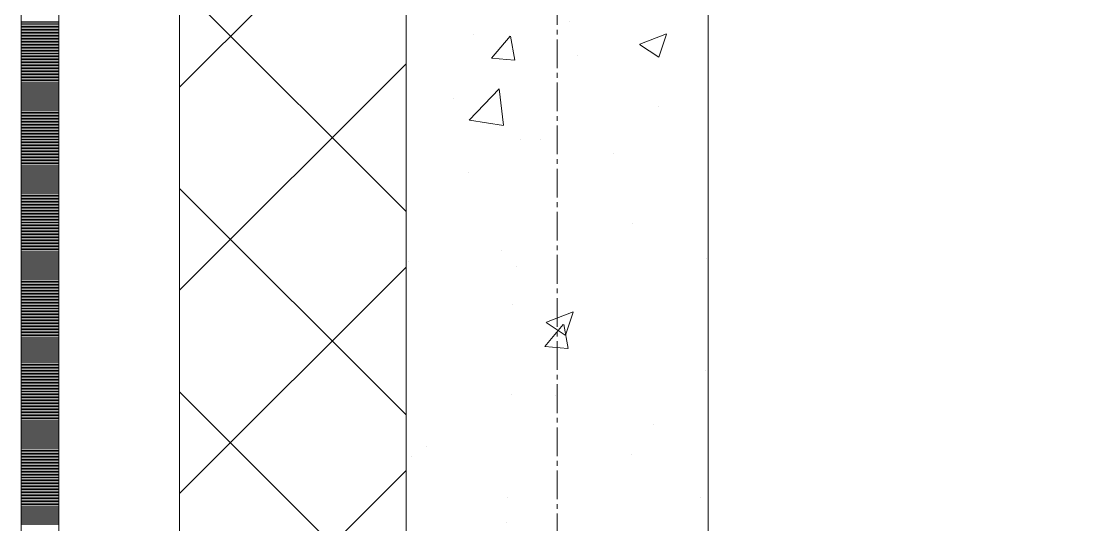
# Model space of a CAD drawing. Header units: millimetres. Extents: x 470010 to 1231400, y -134005 to 421770.
# Drawn here: x 672519 to 673215, y -8029 to -7695 of the extents above; entities that cross this region are included whole.
import ezdxf
from ezdxf.enums import TextEntityAlignment as Align

# ---------------------------------------------------------------- set-up
doc = ezdxf.new("R2010")
doc.units = ezdxf.units.MM
doc.linetypes.add('CENTER2', pattern=[28.575, 19.05, -3.175, 3.175, -3.175])
doc.linetypes.add('DASHED', pattern=[19.05, 12.7, -6.35])
doc.layers.get('Defpoints').update_dxf_attribs({"color": 140})
doc.layers.add('АР_Делит', color=120, linetype='Continuous', lineweight=0, plot=False)
for name, color, linetype, lineweight in [('АР_Стены ПЕНОблок', 52, 'Continuous', 20), ('АР_Тонкая', 254, 'Continuous', 5), ('АР_Утеплитель', 31, 'Continuous', 0), ('АР_Штриховка', 8, 'Continuous', 0)]:
    doc.layers.add(name, color=color, linetype=linetype, lineweight=lineweight)
doc.layers.add('РД_Оси_100', color=7, linetype='Continuous', lineweight=0, true_color=0x525252)
doc.styles.add('style1', font='ARIALN.TTF')

# ---------------------------------------------------------------- blocks, each defined once
blk = doc.blocks.new('СОШ_2200_АР_ОСИ_М100_28.05.24')
at = {"layer": 'АР_Делит', "color": 251, "linetype": 'DASHED', "true_color": 0x636466}
blk.add_lwpolyline([(-355, 13145), (-355, 100855), (37145, 100855), (37145, 129155), (72745, 129155), (72745, 135155), (114955, 135155), (114955, -355)], dxfattribs=at)
at = {"layer": 'РД_Оси_100', "color": 251, "linetype": 'CENTER2', "true_color": 0x636466}
blk.add_line((0, -6155), (0, 139938.679), dxfattribs=at)
blk = doc.blocks.new('A$C9108343f')
at = {"layer": 'АР_Стены ПЕНОблок', "color": 18, "linetype": 'Continuous', "lineweight": 20, "true_color": 0x000000}
for p, q in [((7054.96, 97555), (7054.96, 21355)), ((7254.96, 21355), (7254.96, 97555))]:
    blk.add_line(p, q, dxfattribs=at)
at = {"layer": 'АР_Тонкая', "color": 18, "linetype": 'Continuous', "lineweight": 5, "true_color": 0x000000}
for p, q in [((6799.96, 97555), (6799.96, 21355)), ((6824.96, 97555), (6824.96, 21355)), ((6824.96, 21355), (6824.96, 97555)), ((6904.96, 21355), (6904.96, 97555))]:
    blk.add_line(p, q, dxfattribs=at)
at = {"layer": 'АР_Утеплитель', "color": 18, "linetype": 'Continuous', "lineweight": 0, "true_color": 0x000000}
for p, q in [((6904.96, 97555), (6904.96, 21355)), ((7054.96, 21355), (7054.96, 97555))]:
    blk.add_line(p, q, dxfattribs=at)
at = {"layer": 'АР_Штриховка', "color": 18, "linetype": 'Continuous', "lineweight": 0, "true_color": 0x000000}
for p, q in [((6904.96, 92627.53), (7054.96, 92777.53)), ((7054.96, 92544.96), (6904.96, 92694.96)), ((6799.96, 92670.75), (6824.96, 92670.75)), ((6799.96, 92669.75), (6824.96, 92669.75)), ((6799.96, 92668.75), (6824.96, 92668.75)), ((6799.96, 92667.75), (6824.96, 92667.75)), ((7162.8, 92670.8), (7162.8, 92670.8)), ((6799.96, 92666.75), (6824.96, 92666.75)), ((6799.96, 92665.75), (6824.96, 92665.75)), ((6799.96, 92664.75), (6824.96, 92664.75)), ((6799.96, 92663.75), (6824.96, 92663.75)), ((6799.96, 92662.75), (6824.96, 92662.75)), ((6799.96, 92661.75), (6824.96, 92661.75)), ((6799.96, 92660.75), (6824.96, 92660.75)), ((7099.22, 92662.43), (7099.22, 92662.43)), ((7111.45, 92646.65), (7123.7, 92661.24)), ((7126.93, 92645.37), (7123.99, 92661.29)), ((7209.55, 92655.92), (7227.33, 92662.75)), ((7222.12, 92647.23), (7227.27, 92662.58)), ((6799.96, 92659.75), (6824.96, 92659.75)), ((6799.96, 92658.75), (6824.96, 92658.75)), ((6799.96, 92657.75), (6824.96, 92657.75)), ((6799.96, 92656.75), (6824.96, 92656.75)), ((6799.96, 92655.75), (6824.96, 92655.75)), ((6799.96, 92654.75), (6824.96, 92654.75)), ((6799.96, 92653.75), (6824.96, 92653.75)), ((7209.47, 92655.76), (7222.11, 92647.23)), ((6799.96, 92652.75), (6824.96, 92652.75)), ((6799.96, 92651.75), (6824.96, 92651.75)), ((6799.96, 92650.75), (6824.96, 92650.75)), ((6799.96, 92649.75), (6824.96, 92649.75)), ((6799.96, 92648.75), (6824.96, 92648.75)), ((6799.96, 92647.75), (6824.96, 92647.75)), ((6799.96, 92646.75), (6824.96, 92646.75)), ((7111.45, 92646.64), (7126.63, 92645.31)), ((7168.43, 92648.44), (7168.43, 92648.44)), ((6799.96, 92645.75), (6824.96, 92645.75)), ((6799.96, 92644.75), (6824.96, 92644.75)), ((6799.96, 92643.75), (6824.96, 92643.75)), ((6799.96, 92642.75), (6824.96, 92642.75)), ((6799.96, 92641.75), (6824.96, 92641.75)), ((6799.96, 92640.75), (6824.96, 92640.75)), ((6799.96, 92639.75), (6824.96, 92639.75)), ((6904.96, 92492.82), (7054.96, 92642.82)), ((6799.96, 92638.75), (6824.96, 92638.75)), ((6799.96, 92637.75), (6824.96, 92637.75)), ((6799.96, 92636.75), (6824.96, 92636.75)), ((6799.96, 92635.75), (6824.96, 92635.75)), ((6799.96, 92634.75), (6824.96, 92634.75)), ((6799.96, 92633.75), (6824.96, 92633.75)), ((6799.96, 92632.75), (6824.96, 92632.75)), ((6799.96, 92631.75), (6824.96, 92631.75)), ((6799.96, 92630.75), (6824.96, 92630.75)), ((6799.96, 92629.75), (6824.96, 92629.75)), ((6799.96, 92628.75), (6824.96, 92628.75)), ((6799.96, 92627.75), (6824.96, 92627.75)), ((6799.96, 92626.75), (6824.96, 92626.75)), ((6799.96, 92625.75), (6824.96, 92625.75)), ((7096.7, 92605.66), (7116.49, 92626.28)), ((7119.38, 92602.16), (7116.57, 92626.29)), ((6799.96, 92624.75), (6824.96, 92624.75)), ((6799.96, 92623.75), (6824.96, 92623.75)), ((6799.96, 92622.75), (6824.96, 92622.75)), ((6799.96, 92621.75), (6824.96, 92621.75)), ((6799.96, 92620.75), (6824.96, 92620.75)), ((6799.96, 92619.75), (6824.96, 92619.75)), ((6799.96, 92618.75), (6824.96, 92618.75)), ((7086.4, 92620.05), (7086.4, 92620.05)), ((6799.96, 92617.75), (6824.96, 92617.75)), ((6799.96, 92616.75), (6824.96, 92616.75)), ((6799.96, 92615.75), (6824.96, 92615.75)), ((6799.96, 92614.75), (6824.96, 92614.75)), ((6799.96, 92613.75), (6824.96, 92613.75)), ((6799.96, 92612.75), (6824.96, 92612.75)), ((6799.96, 92611.75), (6824.96, 92611.75)), ((7221.99, 92614.32), (7221.99, 92614.32)), ((6799.96, 92610.75), (6824.96, 92610.75)), ((6799.96, 92609.75), (6824.96, 92609.75)), ((6799.96, 92608.75), (6824.96, 92608.75)), ((6799.96, 92607.75), (6824.96, 92607.75)), ((6799.96, 92606.75), (6824.96, 92606.75)), ((6799.96, 92605.75), (6824.96, 92605.75)), ((6799.96, 92604.75), (6824.96, 92604.75)), ((7096.76, 92605.53), (7119.35, 92602.02)), ((6799.96, 92603.75), (6824.96, 92603.75)), ((6799.96, 92602.75), (6824.96, 92602.75)), ((6799.96, 92601.75), (6824.96, 92601.75)), ((6799.96, 92600.75), (6824.96, 92600.75)), ((6799.96, 92599.75), (6824.96, 92599.75)), ((6799.96, 92598.75), (6824.96, 92598.75)), ((6799.96, 92597.75), (6824.96, 92597.75)), ((6799.96, 92596.75), (6824.96, 92596.75)), ((6799.96, 92595.75), (6824.96, 92595.75)), ((6799.96, 92594.75), (6824.96, 92594.75)), ((6799.96, 92593.75), (6824.96, 92593.75)), ((6799.96, 92592.75), (6824.96, 92592.75)), ((6799.96, 92591.75), (6824.96, 92591.75)), ((6799.96, 92590.75), (6824.96, 92590.75)), ((7130.86, 92592.81), (7130.86, 92592.81)), ((7143.85, 92592.87), (7143.85, 92592.87)), ((6799.96, 92589.75), (6824.96, 92589.75)), ((6799.96, 92588.75), (6824.96, 92588.75)), ((6799.96, 92587.75), (6824.96, 92587.75)), ((6799.96, 92586.75), (6824.96, 92586.75)), ((6799.96, 92585.75), (6824.96, 92585.75)), ((6799.96, 92584.75), (6824.96, 92584.75)), ((6799.96, 92583.75), (6824.96, 92583.75)), ((6799.96, 92582.75), (6824.96, 92582.75)), ((6799.96, 92581.75), (6824.96, 92581.75)), ((6799.96, 92580.75), (6824.96, 92580.75)), ((6799.96, 92579.75), (6824.96, 92579.75)), ((6799.96, 92578.75), (6824.96, 92578.75)), ((6799.96, 92577.75), (6824.96, 92577.75)), ((6799.96, 92576.75), (6824.96, 92576.75)), ((7192.18, 92583.29), (7192.18, 92583.29)), ((6799.96, 92575.75), (6824.96, 92575.75)), ((6799.96, 92574.75), (6824.96, 92574.75)), ((6799.96, 92573.75), (6824.96, 92573.75)), ((6799.96, 92572.75), (6824.96, 92572.75)), ((6799.96, 92571.75), (6824.96, 92571.75)), ((6799.96, 92570.75), (6824.96, 92570.75)), ((6799.96, 92569.75), (6824.96, 92569.75)), ((7095.98, 92570.62), (7095.98, 92570.62)), ((6799.96, 92568.75), (6824.96, 92568.75)), ((6799.96, 92567.75), (6824.96, 92567.75)), ((6799.96, 92566.75), (6824.96, 92566.75)), ((6799.96, 92565.75), (6824.96, 92565.75)), ((6799.96, 92564.75), (6824.96, 92564.75)), ((6799.96, 92563.75), (6824.96, 92563.75)), ((6799.96, 92562.75), (6824.96, 92562.75)), ((6799.96, 92561.75), (6824.96, 92561.75)), ((6799.96, 92560.75), (6824.96, 92560.75)), ((6799.96, 92559.75), (6824.96, 92559.75)), ((6799.96, 92558.75), (6824.96, 92558.75)), ((6799.96, 92557.75), (6824.96, 92557.75)), ((6799.96, 92556.75), (6824.96, 92556.75)), ((6799.96, 92555.75), (6824.96, 92555.75)), ((7054.96, 92410.25), (6904.96, 92560.25)), ((6799.96, 92554.75), (6824.96, 92554.75)), ((6799.96, 92553.75), (6824.96, 92553.75)), ((6799.96, 92552.75), (6824.96, 92552.75)), ((6799.96, 92551.75), (6824.96, 92551.75)), ((6799.96, 92550.75), (6824.96, 92550.75)), ((6799.96, 92549.75), (6824.96, 92549.75)), ((6799.96, 92548.75), (6824.96, 92548.75)), ((6799.96, 92547.75), (6824.96, 92547.75)), ((6799.96, 92546.75), (6824.96, 92546.75)), ((6799.96, 92545.75), (6824.96, 92545.75)), ((6799.96, 92544.75), (6824.96, 92544.75)), ((6799.96, 92543.75), (6824.96, 92543.75)), ((6799.96, 92542.75), (6824.96, 92542.75)), ((6799.96, 92541.75), (6824.96, 92541.75)), ((6799.96, 92540.75), (6824.96, 92540.75)), ((6799.96, 92539.75), (6824.96, 92539.75)), ((6799.96, 92538.75), (6824.96, 92538.75)), ((6799.96, 92537.75), (6824.96, 92537.75)), ((6799.96, 92536.75), (6824.96, 92536.75)), ((6799.96, 92535.75), (6824.96, 92535.75)), ((7204.71, 92537.1), (7204.71, 92537.1)), ((6799.96, 92534.75), (6824.96, 92534.75)), ((6799.96, 92533.75), (6824.96, 92533.75)), ((6799.96, 92532.75), (6824.96, 92532.75)), ((6799.96, 92531.75), (6824.96, 92531.75)), ((6799.96, 92530.75), (6824.96, 92530.75)), ((6799.96, 92529.75), (6824.96, 92529.75)), ((6799.96, 92528.75), (6824.96, 92528.75)), ((6799.96, 92527.75), (6824.96, 92527.75)), ((6799.96, 92526.75), (6824.96, 92526.75)), ((6799.96, 92525.75), (6824.96, 92525.75)), ((6799.96, 92524.75), (6824.96, 92524.75)), ((6799.96, 92523.75), (6824.96, 92523.75)), ((6799.96, 92522.75), (6824.96, 92522.75)), ((6799.96, 92521.75), (6824.96, 92521.75)), ((6799.96, 92520.75), (6824.96, 92520.75)), ((6799.96, 92519.75), (6824.96, 92519.75)), ((6799.96, 92518.75), (6824.96, 92518.75)), ((6799.96, 92517.75), (6824.96, 92517.75)), ((6799.96, 92516.75), (6824.96, 92516.75)), ((6799.96, 92515.75), (6824.96, 92515.75)), ((6799.96, 92514.75), (6824.96, 92514.75)), ((7117.9, 92519.33), (7117.9, 92519.33)), ((6799.96, 92513.75), (6824.96, 92513.75)), ((6799.96, 92512.75), (6824.96, 92512.75)), ((6799.96, 92511.75), (6824.96, 92511.75)), ((6799.96, 92510.75), (6824.96, 92510.75)), ((6799.96, 92509.75), (6824.96, 92509.75)), ((6799.96, 92508.75), (6824.96, 92508.75)), ((6799.96, 92507.75), (6824.96, 92507.75)), ((6904.96, 92358.12), (7054.96, 92508.12)), ((7056.58, 92511.67), (7056.58, 92511.67)), ((7127.77, 92508.26), (7127.77, 92508.26)), ((7253.49, 92513.6), (7253.49, 92513.6)), ((6799.96, 92506.75), (6824.96, 92506.75)), ((6799.96, 92505.75), (6824.96, 92505.75)), ((6799.96, 92504.75), (6824.96, 92504.75)), ((6799.96, 92503.75), (6824.96, 92503.75)), ((6799.96, 92502.75), (6824.96, 92502.75)), ((6799.96, 92501.75), (6824.96, 92501.75)), ((6799.96, 92500.75), (6824.96, 92500.75)), ((6799.96, 92499.75), (6824.96, 92499.75)), ((6799.96, 92498.75), (6824.96, 92498.75)), ((6799.96, 92497.75), (6824.96, 92497.75)), ((6799.96, 92496.75), (6824.96, 92496.75)), ((6799.96, 92495.75), (6824.96, 92495.75)), ((6799.96, 92494.75), (6824.96, 92494.75)), ((6799.96, 92493.75), (6824.96, 92493.75)), ((6799.96, 92492.75), (6824.96, 92492.75)), ((6799.96, 92491.75), (6824.96, 92491.75)), ((6799.96, 92490.75), (6824.96, 92490.75)), ((6799.96, 92489.75), (6824.96, 92489.75)), ((6799.96, 92488.75), (6824.96, 92488.75)), ((6799.96, 92487.75), (6824.96, 92487.75)), ((6799.96, 92486.75), (6824.96, 92486.75)), ((6799.96, 92485.75), (6824.96, 92485.75)), ((6799.96, 92484.75), (6824.96, 92484.75)), ((6799.96, 92483.75), (6824.96, 92483.75)), ((6799.96, 92482.75), (6824.96, 92482.75)), ((6799.96, 92481.75), (6824.96, 92481.75)), ((6799.96, 92480.75), (6824.96, 92480.75)), ((6799.96, 92479.75), (6824.96, 92479.75)), ((7125.36, 92483.11), (7125.36, 92483.11)), ((6799.96, 92478.75), (6824.96, 92478.75)), ((6799.96, 92477.75), (6824.96, 92477.75)), ((6799.96, 92476.75), (6824.96, 92476.75)), ((6799.96, 92475.75), (6824.96, 92475.75)), ((6799.96, 92474.75), (6824.96, 92474.75)), ((6799.96, 92473.75), (6824.96, 92473.75)), ((6799.96, 92472.75), (6824.96, 92472.75)), ((7147.75, 92471.73), (7165.53, 92478.56)), ((7160.32, 92463.04), (7165.47, 92478.39)), ((6799.96, 92471.75), (6824.96, 92471.75)), ((6799.96, 92470.75), (6824.96, 92470.75)), ((6799.96, 92469.75), (6824.96, 92469.75)), ((6799.96, 92468.75), (6824.96, 92468.75)), ((6799.96, 92467.75), (6824.96, 92467.75)), ((6799.96, 92466.75), (6824.96, 92466.75)), ((6799.96, 92465.75), (6824.96, 92465.75)), ((7146.7, 92455.59), (7158.94, 92470.18)), ((7147.67, 92471.57), (7160.31, 92463.05)), ((7162.17, 92454.31), (7159.24, 92470.23)), ((6799.96, 92464.75), (6824.96, 92464.75)), ((6799.96, 92463.75), (6824.96, 92463.75)), ((6799.96, 92462.75), (6824.96, 92462.75)), ((6799.96, 92461.75), (6824.96, 92461.75)), ((6799.96, 92460.75), (6824.96, 92460.75)), ((6799.96, 92459.75), (6824.96, 92459.75)), ((6799.96, 92458.75), (6824.96, 92458.75)), ((6799.96, 92457.75), (6824.96, 92457.75)), ((6799.96, 92456.75), (6824.96, 92456.75)), ((6799.96, 92455.75), (6824.96, 92455.75)), ((6799.96, 92454.75), (6824.96, 92454.75)), ((6799.96, 92453.75), (6824.96, 92453.75)), ((6799.96, 92452.75), (6824.96, 92452.75)), ((6799.96, 92451.75), (6824.96, 92451.75)), ((7146.69, 92455.59), (7161.88, 92454.26)), ((6799.96, 92450.75), (6824.96, 92450.75)), ((6799.96, 92449.75), (6824.96, 92449.75)), ((6799.96, 92448.75), (6824.96, 92448.75)), ((6799.96, 92447.75), (6824.96, 92447.75)), ((6799.96, 92446.75), (6824.96, 92446.75)), ((6799.96, 92445.75), (6824.96, 92445.75)), ((6799.96, 92444.75), (6824.96, 92444.75)), ((6799.96, 92443.75), (6824.96, 92443.75)), ((6799.96, 92442.75), (6824.96, 92442.75)), ((6799.96, 92441.75), (6824.96, 92441.75)), ((6799.96, 92440.75), (6824.96, 92440.75)), ((6799.96, 92439.75), (6824.96, 92439.75)), ((6799.96, 92438.75), (6824.96, 92438.75)), ((6799.96, 92437.75), (6824.96, 92437.75)), ((7252.98, 92439.97), (7252.98, 92439.97)), ((6799.96, 92436.75), (6824.96, 92436.75)), ((6799.96, 92435.75), (6824.96, 92435.75)), ((6799.96, 92434.75), (6824.96, 92434.75)), ((6799.96, 92433.75), (6824.96, 92433.75)), ((6799.96, 92432.75), (6824.96, 92432.75)), ((6799.96, 92431.75), (6824.96, 92431.75)), ((6799.96, 92430.75), (6824.96, 92430.75)), ((6799.96, 92429.75), (6824.96, 92429.75)), ((6799.96, 92428.75), (6824.96, 92428.75)), ((6799.96, 92427.75), (6824.96, 92427.75)), ((6799.96, 92426.75), (6824.96, 92426.75)), ((6799.96, 92425.75), (6824.96, 92425.75)), ((6799.96, 92424.75), (6824.96, 92424.75)), ((6799.96, 92423.75), (6824.96, 92423.75)), ((7054.96, 92275.55), (6904.96, 92425.55)), ((7124.68, 92423.7), (7124.68, 92423.7)), ((6799.96, 92422.75), (6824.96, 92422.75)), ((6799.96, 92421.75), (6824.96, 92421.75)), ((6799.96, 92420.75), (6824.96, 92420.75)), ((6799.96, 92419.75), (6824.96, 92419.75)), ((6799.96, 92418.75), (6824.96, 92418.75)), ((6799.96, 92417.75), (6824.96, 92417.75)), ((6799.96, 92416.75), (6824.96, 92416.75)), ((7153.59, 92422.78), (7153.59, 92422.78)), ((6799.96, 92415.75), (6824.96, 92415.75)), ((6799.96, 92414.75), (6824.96, 92414.75)), ((6799.96, 92413.75), (6824.96, 92413.75)), ((6799.96, 92412.75), (6824.96, 92412.75)), ((6799.96, 92411.75), (6824.96, 92411.75)), ((6799.96, 92410.75), (6824.96, 92410.75)), ((6799.96, 92409.75), (6824.96, 92409.75)), ((6799.96, 92408.75), (6824.96, 92408.75)), ((6799.96, 92407.75), (6824.96, 92407.75)), ((6799.96, 92406.75), (6824.96, 92406.75)), ((6799.96, 92405.75), (6824.96, 92405.75)), ((6799.96, 92404.75), (6824.96, 92404.75)), ((6799.96, 92403.75), (6824.96, 92403.75)), ((6799.96, 92402.75), (6824.96, 92402.75)), ((7218.96, 92404.04), (7218.96, 92404.04)), ((6799.96, 92401.75), (6824.96, 92401.75)), ((6799.96, 92400.75), (6824.96, 92400.75)), ((6799.96, 92399.75), (6824.96, 92399.75)), ((6799.96, 92398.75), (6824.96, 92398.75)), ((6799.96, 92397.75), (6824.96, 92397.75)), ((6799.96, 92396.75), (6824.96, 92396.75)), ((6799.96, 92395.75), (6824.96, 92395.75)), ((6799.96, 92394.75), (6824.96, 92394.75)), ((6799.96, 92393.75), (6824.96, 92393.75)), ((6799.96, 92392.75), (6824.96, 92392.75)), ((6799.96, 92391.75), (6824.96, 92391.75)), ((6799.96, 92390.75), (6824.96, 92390.75)), ((6799.96, 92389.75), (6824.96, 92389.75)), ((6799.96, 92388.75), (6824.96, 92388.75)), ((7068.44, 92389.53), (7068.44, 92389.53)), ((6799.96, 92387.75), (6824.96, 92387.75)), ((6799.96, 92386.75), (6824.96, 92386.75)), ((6799.96, 92385.75), (6824.96, 92385.75)), ((6799.96, 92384.75), (6824.96, 92384.75)), ((6799.96, 92383.75), (6824.96, 92383.75)), ((6799.96, 92382.75), (6824.96, 92382.75)), ((6799.96, 92381.75), (6824.96, 92381.75)), ((7058.54, 92382.93), (7058.54, 92382.93)), ((7204.03, 92383.8), (7204.03, 92383.8)), ((6799.96, 92380.75), (6824.96, 92380.75)), ((6799.96, 92379.75), (6824.96, 92379.75)), ((6799.96, 92378.75), (6824.96, 92378.75)), ((6799.96, 92377.75), (6824.96, 92377.75)), ((6799.96, 92376.75), (6824.96, 92376.75)), ((6799.96, 92375.75), (6824.96, 92375.75)), ((6799.96, 92374.75), (6824.96, 92374.75)), ((6799.96, 92373.75), (6824.96, 92373.75)), ((6799.96, 92372.75), (6824.96, 92372.75)), ((6799.96, 92371.75), (6824.96, 92371.75)), ((6799.96, 92370.75), (6824.96, 92370.75)), ((6799.96, 92369.75), (6824.96, 92369.75)), ((6799.96, 92368.75), (6824.96, 92368.75)), ((6799.96, 92367.75), (6824.96, 92367.75)), ((6904.96, 92223.41), (7054.96, 92373.41)), ((6799.96, 92366.75), (6824.96, 92366.75)), ((6799.96, 92365.75), (6824.96, 92365.75)), ((6799.96, 92364.75), (6824.96, 92364.75)), ((6799.96, 92363.75), (6824.96, 92363.75)), ((6799.96, 92362.75), (6824.96, 92362.75)), ((6799.96, 92361.75), (6824.96, 92361.75)), ((6799.96, 92360.75), (6824.96, 92360.75)), ((6799.96, 92359.75), (6824.96, 92359.75)), ((6799.96, 92358.75), (6824.96, 92358.75)), ((6799.96, 92357.75), (6824.96, 92357.75)), ((6799.96, 92356.75), (6824.96, 92356.75)), ((6799.96, 92355.75), (6824.96, 92355.75)), ((6799.96, 92354.75), (6824.96, 92354.75)), ((6799.96, 92353.75), (6824.96, 92353.75)), ((7121.99, 92355.41), (7121.99, 92355.41)), ((7249.89, 92355.41), (7249.89, 92355.41)), ((6799.96, 92352.75), (6824.96, 92352.75)), ((6799.96, 92351.75), (6824.96, 92351.75)), ((6799.96, 92350.75), (6824.96, 92350.75)), ((6799.96, 92349.75), (6824.96, 92349.75)), ((6799.96, 92348.75), (6824.96, 92348.75)), ((6799.96, 92347.75), (6824.96, 92347.75)), ((6799.96, 92346.75), (6824.96, 92346.75)), ((6799.96, 92345.75), (6824.96, 92345.75)), ((6799.96, 92344.75), (6824.96, 92344.75)), ((6799.96, 92343.75), (6824.96, 92343.75)), ((6799.96, 92342.75), (6824.96, 92342.75)), ((6799.96, 92341.75), (6824.96, 92341.75)), ((6799.96, 92340.75), (6824.96, 92340.75)), ((6799.96, 92339.75), (6824.96, 92339.75)), ((6799.96, 92338.75), (6824.96, 92338.75)), ((6799.96, 92337.75), (6824.96, 92337.75)), ((7121.59, 92339.15), (7121.59, 92339.15))]:
    blk.add_line(p, q, dxfattribs=at)
at = {"layer": 'РД_Оси_100'}
blk.add_blockref('СОШ_2200_АР_ОСИ_М100_28.05.24', (7154.96, 6755), dxfattribs=at)
at = {"layer": 'Defpoints', "color": 18, "true_color": 0x000000, "style": 'style1'}
for p in [(143949.34, 316089.12), (143974.98, 281639.5), (143890.4, 273244.71), (143839.99, 264276.81), (143967.75, 254892.38), (12251.96, 104178.14), (12382.58, 96023.14)]:
    blk.add_attdef('АР-ПОМЕЩЕНИЕ:НАИМЕНОВАНИЕ', text='', height=100, dxfattribs=at).set_placement(p, align=Align.MIDDLE)
at = {"layer": 'Defpoints', "color": 18, "true_color": 0x000000, "style": 'style1', "flags": 8}
for p in [(143951.3, 279099.09), (143848.34, 269251.11), (143875.33, 260094.25), (144049.74, 250824.7), (163419.28, 238153.36), (155897.46, 237965.97), (183037.2, 237965.97), (143342.94, 237876.19)]:
    blk.add_attdef('АР-ПОМЕЩЕНИЕ:НАИМЕНОВАНИЕ', text='', height=100, dxfattribs=at).set_placement(p, align=Align.MIDDLE)

msp = doc.modelspace()

# ---------------------------------------------------------------- linework, layer by layer
at = {"layer": 'АР_Стены ПЕНОблок', "color": 18, "linetype": 'Continuous', "lineweight": 20, "true_color": 0x000000}
for p, q in [((672773.57, -2811.242), (672773.57, -79011.242)), ((672973.57, -79011.242), (672973.57, -2811.242))]:
    msp.add_line(p, q, dxfattribs=at)
at = {"layer": 'АР_Тонкая', "color": 18, "linetype": 'Continuous', "lineweight": 5, "true_color": 0x000000}
for p, q in [((672518.57, -2811.242), (672518.57, -79011.242)), ((672543.57, -2811.242), (672543.57, -79011.242)), ((672543.57, -79011.242), (672543.57, -2811.242)), ((672623.57, -79011.242), (672623.57, -2811.242))]:
    msp.add_line(p, q, dxfattribs=at)
at = {"layer": 'АР_Утеплитель', "color": 18, "linetype": 'Continuous', "lineweight": 0, "true_color": 0x000000}
for p, q in [((672623.57, -2811.242), (672623.57, -79011.242)), ((672773.57, -79011.242), (672773.57, -2811.242))]:
    msp.add_line(p, q, dxfattribs=at)
at = {"layer": 'АР_Штриховка', "color": 18, "linetype": 'Continuous', "lineweight": 0, "true_color": 0x000000}
for p, q in [((672623.57, -7738.717), (672773.57, -7588.717)), ((672773.57, -7821.284), (672623.57, -7671.284)), ((672518.57, -7695.492), (672543.57, -7695.492)), ((672518.57, -7696.492), (672543.57, -7696.492)), ((672518.57, -7697.492), (672543.57, -7697.492)), ((672518.57, -7698.492), (672543.57, -7698.492)), ((672518.57, -7699.492), (672543.57, -7699.492)), ((672518.57, -7700.492), (672543.57, -7700.492)), ((672518.57, -7701.492), (672543.57, -7701.492)), ((672518.57, -7702.492), (672543.57, -7702.492)), ((672518.57, -7703.492), (672543.57, -7703.492)), ((672518.57, -7704.492), (672543.57, -7704.492)), ((672518.57, -7705.492), (672543.57, -7705.492)), ((672518.57, -7706.492), (672543.57, -7706.492)), ((672518.57, -7707.492), (672543.57, -7707.492)), ((672518.57, -7708.492), (672543.57, -7708.492)), ((672518.57, -7709.492), (672543.57, -7709.492)), ((672830.064, -7719.595), (672842.309, -7705.002)), ((672845.542, -7720.874), (672842.605, -7704.952)), ((672928.159, -7710.322), (672945.944, -7703.495)), ((672940.736, -7719.015), (672945.886, -7703.666)), ((672518.57, -7710.492), (672543.57, -7710.492)), ((672518.57, -7711.492), (672543.57, -7711.492)), ((672518.57, -7712.492), (672543.57, -7712.492)), ((672518.57, -7713.492), (672543.57, -7713.492)), ((672518.57, -7714.492), (672543.57, -7714.492)), ((672518.57, -7715.492), (672543.57, -7715.492)), ((672928.085, -7710.487), (672940.719, -7719.009)), ((672518.57, -7716.492), (672543.57, -7716.492)), ((672518.57, -7717.492), (672543.57, -7717.492)), ((672518.57, -7718.492), (672543.57, -7718.492)), ((672518.57, -7719.492), (672543.57, -7719.492)), ((672518.57, -7720.492), (672543.57, -7720.492)), ((672518.57, -7721.492), (672543.57, -7721.492)), ((672518.57, -7722.492), (672543.57, -7722.492)), ((672623.57, -7873.421), (672773.57, -7723.421)), ((672830.064, -7719.6), (672845.246, -7720.928)), ((672518.57, -7723.492), (672543.57, -7723.492)), ((672518.57, -7724.492), (672543.57, -7724.492)), ((672518.57, -7725.492), (672543.57, -7725.492)), ((672518.57, -7726.492), (672543.57, -7726.492)), ((672518.57, -7727.492), (672543.57, -7727.492)), ((672518.57, -7728.492), (672543.57, -7728.492)), ((672518.57, -7729.492), (672543.57, -7729.492)), ((672518.57, -7730.492), (672543.57, -7730.492)), ((672518.57, -7731.492), (672543.57, -7731.492)), ((672518.57, -7732.492), (672543.57, -7732.492)), ((672518.57, -7733.492), (672543.57, -7733.492)), ((672518.57, -7734.492), (672543.57, -7734.492)), ((672518.57, -7735.492), (672543.57, -7735.492)), ((672518.57, -7736.492), (672543.57, -7736.492)), ((672518.57, -7737.492), (672543.57, -7737.492)), ((672518.57, -7738.492), (672543.57, -7738.492)), ((672518.57, -7739.492), (672543.57, -7739.492)), ((672518.57, -7740.492), (672543.57, -7740.492)), ((672518.57, -7741.492), (672543.57, -7741.492)), ((672518.57, -7742.492), (672543.57, -7742.492)), ((672518.57, -7743.492), (672543.57, -7743.492)), ((672815.315, -7760.584), (672835.098, -7739.965)), ((672837.987, -7764.077), (672835.181, -7739.955)), ((672518.57, -7744.492), (672543.57, -7744.492)), ((672518.57, -7745.492), (672543.57, -7745.492)), ((672518.57, -7746.492), (672543.57, -7746.492)), ((672518.57, -7747.492), (672543.57, -7747.492)), ((672518.57, -7748.492), (672543.57, -7748.492)), ((672518.57, -7749.492), (672543.57, -7749.492)), ((672518.57, -7750.492), (672543.57, -7750.492)), ((672518.57, -7751.492), (672543.57, -7751.492)), ((672518.57, -7752.492), (672543.57, -7752.492)), ((672518.57, -7753.492), (672543.57, -7753.492)), ((672518.57, -7754.492), (672543.57, -7754.492)), ((672518.57, -7755.492), (672543.57, -7755.492)), ((672518.57, -7756.492), (672543.57, -7756.492)), ((672518.57, -7757.492), (672543.57, -7757.492)), ((672518.57, -7758.492), (672543.57, -7758.492)), ((672518.57, -7759.492), (672543.57, -7759.492)), ((672518.57, -7760.492), (672543.57, -7760.492)), ((672518.57, -7761.492), (672543.57, -7761.492)), ((672518.57, -7762.492), (672543.57, -7762.492)), ((672518.57, -7763.492), (672543.57, -7763.492)), ((672518.57, -7764.492), (672543.57, -7764.492)), ((672815.376, -7760.714), (672837.966, -7764.217)), ((672518.57, -7765.492), (672543.57, -7765.492)), ((672518.57, -7766.492), (672543.57, -7766.492)), ((672518.57, -7767.492), (672543.57, -7767.492)), ((672518.57, -7768.492), (672543.57, -7768.492)), ((672518.57, -7769.492), (672543.57, -7769.492)), ((672518.57, -7770.492), (672543.57, -7770.492)), ((672518.57, -7771.492), (672543.57, -7771.492)), ((672518.57, -7772.492), (672543.57, -7772.492)), ((672518.57, -7773.492), (672543.57, -7773.492)), ((672518.57, -7774.492), (672543.57, -7774.492)), ((672518.57, -7775.492), (672543.57, -7775.492)), ((672518.57, -7776.492), (672543.57, -7776.492)), ((672518.57, -7777.492), (672543.57, -7777.492)), ((672518.57, -7778.492), (672543.57, -7778.492)), ((672518.57, -7779.492), (672543.57, -7779.492)), ((672518.57, -7780.492), (672543.57, -7780.492)), ((672518.57, -7781.492), (672543.57, -7781.492)), ((672518.57, -7782.492), (672543.57, -7782.492)), ((672518.57, -7783.492), (672543.57, -7783.492)), ((672518.57, -7784.492), (672543.57, -7784.492)), ((672518.57, -7785.492), (672543.57, -7785.492)), ((672518.57, -7786.492), (672543.57, -7786.492)), ((672518.57, -7787.492), (672543.57, -7787.492)), ((672518.57, -7788.492), (672543.57, -7788.492)), ((672518.57, -7789.492), (672543.57, -7789.492)), ((672518.57, -7790.492), (672543.57, -7790.492)), ((672518.57, -7791.492), (672543.57, -7791.492)), ((672518.57, -7792.492), (672543.57, -7792.492)), ((672518.57, -7793.492), (672543.57, -7793.492)), ((672518.57, -7794.492), (672543.57, -7794.492)), ((672518.57, -7795.492), (672543.57, -7795.492)), ((672518.57, -7796.492), (672543.57, -7796.492)), ((672518.57, -7797.492), (672543.57, -7797.492)), ((672518.57, -7798.492), (672543.57, -7798.492)), ((672518.57, -7799.492), (672543.57, -7799.492)), ((672518.57, -7800.492), (672543.57, -7800.492)), ((672518.57, -7801.492), (672543.57, -7801.492)), ((672518.57, -7802.492), (672543.57, -7802.492)), ((672518.57, -7803.492), (672543.57, -7803.492)), ((672518.57, -7804.492), (672543.57, -7804.492)), ((672518.57, -7805.492), (672543.57, -7805.492)), ((672518.57, -7806.492), (672543.57, -7806.492)), ((672773.57, -7955.988), (672623.57, -7805.988)), ((672518.57, -7807.492), (672543.57, -7807.492)), ((672518.57, -7808.492), (672543.57, -7808.492)), ((672518.57, -7809.492), (672543.57, -7809.492)), ((672518.57, -7810.492), (672543.57, -7810.492)), ((672518.57, -7811.492), (672543.57, -7811.492)), ((672518.57, -7812.492), (672543.57, -7812.492)), ((672518.57, -7813.492), (672543.57, -7813.492)), ((672518.57, -7814.492), (672543.57, -7814.492)), ((672518.57, -7815.492), (672543.57, -7815.492)), ((672518.57, -7816.492), (672543.57, -7816.492)), ((672518.57, -7817.492), (672543.57, -7817.492)), ((672518.57, -7818.492), (672543.57, -7818.492)), ((672518.57, -7819.492), (672543.57, -7819.492)), ((672518.57, -7820.492), (672543.57, -7820.492)), ((672518.57, -7821.492), (672543.57, -7821.492)), ((672518.57, -7822.492), (672543.57, -7822.492)), ((672518.57, -7823.492), (672543.57, -7823.492)), ((672518.57, -7824.492), (672543.57, -7824.492)), ((672518.57, -7825.492), (672543.57, -7825.492)), ((672518.57, -7826.492), (672543.57, -7826.492)), ((672518.57, -7827.492), (672543.57, -7827.492)), ((672518.57, -7828.492), (672543.57, -7828.492)), ((672518.57, -7829.492), (672543.57, -7829.492)), ((672518.57, -7830.492), (672543.57, -7830.492)), ((672518.57, -7831.492), (672543.57, -7831.492)), ((672518.57, -7832.492), (672543.57, -7832.492)), ((672518.57, -7833.492), (672543.57, -7833.492)), ((672518.57, -7834.492), (672543.57, -7834.492)), ((672518.57, -7835.492), (672543.57, -7835.492)), ((672518.57, -7836.492), (672543.57, -7836.492)), ((672518.57, -7837.492), (672543.57, -7837.492)), ((672518.57, -7838.492), (672543.57, -7838.492)), ((672518.57, -7839.492), (672543.57, -7839.492)), ((672518.57, -7840.492), (672543.57, -7840.492)), ((672518.57, -7841.492), (672543.57, -7841.492)), ((672518.57, -7842.492), (672543.57, -7842.492)), ((672518.57, -7843.492), (672543.57, -7843.492)), ((672518.57, -7844.492), (672543.57, -7844.492)), ((672518.57, -7845.492), (672543.57, -7845.492)), ((672518.57, -7846.492), (672543.57, -7846.492)), ((672518.57, -7847.492), (672543.57, -7847.492)), ((672518.57, -7848.492), (672543.57, -7848.492)), ((672518.57, -7849.492), (672543.57, -7849.492)), ((672518.57, -7850.492), (672543.57, -7850.492)), ((672518.57, -7851.492), (672543.57, -7851.492)), ((672518.57, -7852.492), (672543.57, -7852.492)), ((672518.57, -7853.492), (672543.57, -7853.492)), ((672518.57, -7854.492), (672543.57, -7854.492)), ((672518.57, -7855.492), (672543.57, -7855.492)), ((672518.57, -7856.492), (672543.57, -7856.492)), ((672518.57, -7857.492), (672543.57, -7857.492)), ((672518.57, -7858.492), (672543.57, -7858.492)), ((672518.57, -7859.492), (672543.57, -7859.492)), ((672518.57, -7860.492), (672543.57, -7860.492)), ((672518.57, -7861.492), (672543.57, -7861.492)), ((672518.57, -7862.492), (672543.57, -7862.492)), ((672623.57, -8008.125), (672773.57, -7858.125)), ((672518.57, -7863.492), (672543.57, -7863.492)), ((672518.57, -7864.492), (672543.57, -7864.492)), ((672518.57, -7865.492), (672543.57, -7865.492)), ((672518.57, -7866.492), (672543.57, -7866.492)), ((672518.57, -7867.492), (672543.57, -7867.492)), ((672518.57, -7868.492), (672543.57, -7868.492)), ((672518.57, -7869.492), (672543.57, -7869.492)), ((672518.57, -7870.492), (672543.57, -7870.492)), ((672518.57, -7871.492), (672543.57, -7871.492)), ((672518.57, -7872.492), (672543.57, -7872.492)), ((672518.57, -7873.492), (672543.57, -7873.492)), ((672518.57, -7874.492), (672543.57, -7874.492)), ((672518.57, -7875.492), (672543.57, -7875.492)), ((672518.57, -7876.492), (672543.57, -7876.492)), ((672518.57, -7877.492), (672543.57, -7877.492)), ((672518.57, -7878.492), (672543.57, -7878.492)), ((672518.57, -7879.492), (672543.57, -7879.492)), ((672518.57, -7880.492), (672543.57, -7880.492)), ((672518.57, -7881.492), (672543.57, -7881.492)), ((672518.57, -7882.492), (672543.57, -7882.492)), ((672518.57, -7883.492), (672543.57, -7883.492)), ((672518.57, -7884.492), (672543.57, -7884.492)), ((672518.57, -7885.492), (672543.57, -7885.492)), ((672518.57, -7886.492), (672543.57, -7886.492)), ((672518.57, -7887.492), (672543.57, -7887.492)), ((672518.57, -7888.492), (672543.57, -7888.492)), ((672518.57, -7889.492), (672543.57, -7889.492)), ((672518.57, -7890.492), (672543.57, -7890.492)), ((672866.357, -7894.51), (672884.142, -7887.684)), ((672878.934, -7903.203), (672884.084, -7887.854)), ((672518.57, -7891.492), (672543.57, -7891.492)), ((672518.57, -7892.492), (672543.57, -7892.492)), ((672518.57, -7893.492), (672543.57, -7893.492)), ((672518.57, -7894.492), (672543.57, -7894.492)), ((672518.57, -7895.492), (672543.57, -7895.492)), ((672518.57, -7896.492), (672543.57, -7896.492)), ((672518.57, -7897.492), (672543.57, -7897.492)), ((672865.307, -7910.652), (672877.553, -7896.059)), ((672866.283, -7894.675), (672878.917, -7903.197)), ((672880.785, -7911.931), (672877.848, -7896.009)), ((672518.57, -7898.492), (672543.57, -7898.492)), ((672518.57, -7899.492), (672543.57, -7899.492)), ((672518.57, -7900.492), (672543.57, -7900.492)), ((672518.57, -7901.492), (672543.57, -7901.492)), ((672518.57, -7902.492), (672543.57, -7902.492)), ((672518.57, -7903.492), (672543.57, -7903.492)), ((672518.57, -7904.492), (672543.57, -7904.492)), ((672518.57, -7905.492), (672543.57, -7905.492)), ((672518.57, -7906.492), (672543.57, -7906.492)), ((672518.57, -7907.492), (672543.57, -7907.492)), ((672518.57, -7908.492), (672543.57, -7908.492)), ((672518.57, -7909.492), (672543.57, -7909.492)), ((672518.57, -7910.492), (672543.57, -7910.492)), ((672865.307, -7910.657), (672880.489, -7911.985)), ((672518.57, -7911.492), (672543.57, -7911.492)), ((672518.57, -7912.492), (672543.57, -7912.492)), ((672518.57, -7913.492), (672543.57, -7913.492)), ((672518.57, -7914.492), (672543.57, -7914.492)), ((672518.57, -7915.492), (672543.57, -7915.492)), ((672518.57, -7916.492), (672543.57, -7916.492)), ((672518.57, -7917.492), (672543.57, -7917.492)), ((672518.57, -7918.492), (672543.57, -7918.492)), ((672518.57, -7919.492), (672543.57, -7919.492)), ((672518.57, -7920.492), (672543.57, -7920.492)), ((672518.57, -7921.492), (672543.57, -7921.492)), ((672518.57, -7922.492), (672543.57, -7922.492)), ((672518.57, -7923.492), (672543.57, -7923.492)), ((672518.57, -7924.492), (672543.57, -7924.492)), ((672518.57, -7925.492), (672543.57, -7925.492)), ((672518.57, -7926.492), (672543.57, -7926.492)), ((672518.57, -7927.492), (672543.57, -7927.492)), ((672518.57, -7928.492), (672543.57, -7928.492)), ((672518.57, -7929.492), (672543.57, -7929.492)), ((672518.57, -7930.492), (672543.57, -7930.492)), ((672518.57, -7931.492), (672543.57, -7931.492)), ((672518.57, -7932.492), (672543.57, -7932.492)), ((672518.57, -7933.492), (672543.57, -7933.492)), ((672518.57, -7934.492), (672543.57, -7934.492)), ((672518.57, -7935.492), (672543.57, -7935.492)), ((672518.57, -7936.492), (672543.57, -7936.492)), ((672518.57, -7937.492), (672543.57, -7937.492)), ((672518.57, -7938.492), (672543.57, -7938.492)), ((672518.57, -7939.492), (672543.57, -7939.492)), ((672518.57, -7940.492), (672543.57, -7940.492)), ((672518.57, -7941.492), (672543.57, -7941.492)), ((672518.57, -7942.492), (672543.57, -7942.492)), ((672518.57, -7943.492), (672543.57, -7943.492)), ((672518.57, -7944.492), (672543.57, -7944.492)), ((672518.57, -7945.492), (672543.57, -7945.492)), ((672773.57, -8090.692), (672623.57, -7940.692)), ((672518.57, -7946.492), (672543.57, -7946.492)), ((672518.57, -7947.492), (672543.57, -7947.492)), ((672518.57, -7948.492), (672543.57, -7948.492)), ((672518.57, -7949.492), (672543.57, -7949.492)), ((672518.57, -7950.492), (672543.57, -7950.492)), ((672518.57, -7951.492), (672543.57, -7951.492)), ((672518.57, -7952.492), (672543.57, -7952.492)), ((672518.57, -7953.492), (672543.57, -7953.492)), ((672518.57, -7954.492), (672543.57, -7954.492)), ((672518.57, -7955.492), (672543.57, -7955.492)), ((672518.57, -7956.492), (672543.57, -7956.492)), ((672518.57, -7957.492), (672543.57, -7957.492)), ((672518.57, -7958.492), (672543.57, -7958.492)), ((672518.57, -7959.492), (672543.57, -7959.492)), ((672518.57, -7960.492), (672543.57, -7960.492)), ((672518.57, -7961.492), (672543.57, -7961.492)), ((672518.57, -7962.492), (672543.57, -7962.492)), ((672518.57, -7963.492), (672543.57, -7963.492)), ((672518.57, -7964.492), (672543.57, -7964.492)), ((672518.57, -7965.492), (672543.57, -7965.492)), ((672518.57, -7966.492), (672543.57, -7966.492)), ((672518.57, -7967.492), (672543.57, -7967.492)), ((672518.57, -7968.492), (672543.57, -7968.492)), ((672518.57, -7969.492), (672543.57, -7969.492)), ((672518.57, -7970.492), (672543.57, -7970.492)), ((672518.57, -7971.492), (672543.57, -7971.492)), ((672518.57, -7972.492), (672543.57, -7972.492)), ((672518.57, -7973.492), (672543.57, -7973.492)), ((672518.57, -7974.492), (672543.57, -7974.492)), ((672518.57, -7975.492), (672543.57, -7975.492)), ((672518.57, -7976.492), (672543.57, -7976.492)), ((672518.57, -7977.492), (672543.57, -7977.492)), ((672518.57, -7978.492), (672543.57, -7978.492)), ((672518.57, -7979.492), (672543.57, -7979.492)), ((672518.57, -7980.492), (672543.57, -7980.492)), ((672518.57, -7981.492), (672543.57, -7981.492)), ((672518.57, -7982.492), (672543.57, -7982.492)), ((672518.57, -7983.492), (672543.57, -7983.492)), ((672518.57, -7984.492), (672543.57, -7984.492)), ((672518.57, -7985.492), (672543.57, -7985.492)), ((672518.57, -7986.492), (672543.57, -7986.492)), ((672518.57, -7987.492), (672543.57, -7987.492)), ((672518.57, -7988.492), (672543.57, -7988.492)), ((672518.57, -7989.492), (672543.57, -7989.492)), ((672518.57, -7990.492), (672543.57, -7990.492)), ((672518.57, -7991.492), (672543.57, -7991.492)), ((672518.57, -7992.492), (672543.57, -7992.492)), ((672518.57, -7993.492), (672543.57, -7993.492)), ((672518.57, -7994.492), (672543.57, -7994.492)), ((672623.57, -8142.829), (672773.57, -7992.829)), ((672518.57, -7995.492), (672543.57, -7995.492)), ((672518.57, -7996.492), (672543.57, -7996.492)), ((672518.57, -7997.492), (672543.57, -7997.492)), ((672518.57, -7998.492), (672543.57, -7998.492)), ((672518.57, -7999.492), (672543.57, -7999.492)), ((672518.57, -8000.492), (672543.57, -8000.492)), ((672518.57, -8001.492), (672543.57, -8001.492)), ((672518.57, -8002.492), (672543.57, -8002.492)), ((672518.57, -8003.492), (672543.57, -8003.492)), ((672518.57, -8004.492), (672543.57, -8004.492)), ((672518.57, -8005.492), (672543.57, -8005.492)), ((672518.57, -8006.492), (672543.57, -8006.492)), ((672518.57, -8007.492), (672543.57, -8007.492)), ((672518.57, -8008.492), (672543.57, -8008.492)), ((672518.57, -8009.492), (672543.57, -8009.492)), ((672518.57, -8010.492), (672543.57, -8010.492)), ((672518.57, -8011.492), (672543.57, -8011.492)), ((672518.57, -8012.492), (672543.57, -8012.492)), ((672518.57, -8013.492), (672543.57, -8013.492)), ((672518.57, -8014.492), (672543.57, -8014.492)), ((672518.57, -8015.492), (672543.57, -8015.492)), ((672518.57, -8016.492), (672543.57, -8016.492)), ((672518.57, -8017.492), (672543.57, -8017.492)), ((672518.57, -8018.492), (672543.57, -8018.492)), ((672518.57, -8019.492), (672543.57, -8019.492)), ((672518.57, -8020.492), (672543.57, -8020.492)), ((672518.57, -8021.492), (672543.57, -8021.492)), ((672518.57, -8022.492), (672543.57, -8022.492)), ((672518.57, -8023.492), (672543.57, -8023.492)), ((672518.57, -8024.492), (672543.57, -8024.492)), ((672518.57, -8025.492), (672543.57, -8025.492)), ((672518.57, -8026.492), (672543.57, -8026.492)), ((672518.57, -8027.492), (672543.57, -8027.492)), ((672518.57, -8028.492), (672543.57, -8028.492))]:
    msp.add_line(p, q, dxfattribs=at)

# ---------------------------------------------------------------- block references
msp.add_blockref('A$C9108343f', (665718.612, -100366.242))
at = {"layer": 'РД_Оси_100'}
msp.add_blockref('СОШ_2200_АР_ОСИ_М100_28.05.24', (672873.57, -93611.242), dxfattribs=at)

doc.saveas('drawing.dxf')
